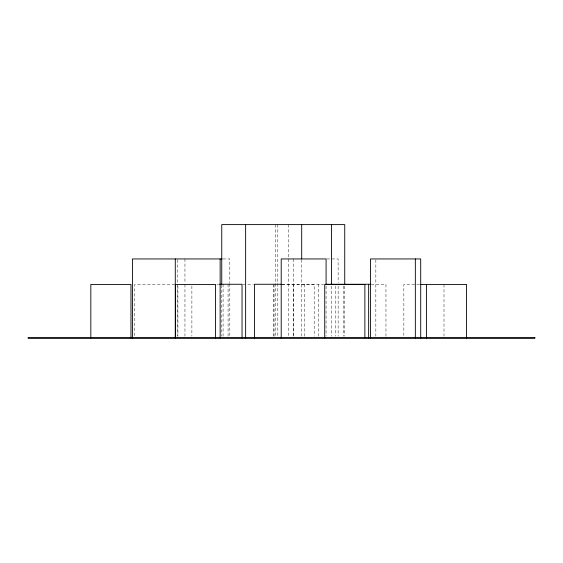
<?xml version="1.0" encoding="UTF-8"?>
<svg xmlns="http://www.w3.org/2000/svg" width="563" height="563" viewBox="0 0 563 563"><rect width="100%" height="100%" fill="white"/><g stroke="black" fill="none" stroke-linecap="round" stroke-linejoin="round"><path stroke-width="0.42" stroke-dasharray="2.81 2.11" d="M222.92 258.945L229.817 258.945L229.817 282.64M326.927 258.945L338.138 258.945L338.138 282.64M216.839 284.259L218.697 284.259M242.963 284.259L253.336 284.259M282.119 284.259L323.683 284.259M371.256 284.259L385.958 284.259L385.958 336.195M174.889 284.428L134.74 284.428L134.74 336.174M281.901 284.428L314.189 284.428L314.189 336.174M419.562 284.428L403.854 284.428L403.854 336.174M443.996 284.428L443.996 336.174M375.838 259.817L375.838 336.174M344.739 286.095L344.739 336.167M343.486 285.99L343.486 336.195M338.138 286.145L338.138 336.174M335.801 285.99L335.801 336.195M331.48 286.095L331.48 336.167M326.083 286.145L326.083 336.174M318.496 284.259L318.496 336.195M304.604 284.259L304.604 336.195M301.698 259.747L301.698 336.167M293.337 284.259L293.337 336.195M293.274 258.945L293.274 336.174M288.678 224.609L288.678 336.167M277.812 224.609L277.812 282.584M277.812 283.463L277.812 336.167M275.42 224.609L275.42 282.584M275.42 283.463L275.42 336.167M274.047 284.428L274.047 336.174M273.224 284.259L273.224 336.195M229.817 283.513L229.817 336.174M228.078 284.259L228.078 336.195M223.075 284.259L223.075 336.195M221.752 285.223L221.752 336.167M191.884 285.99L191.884 336.195M184.953 258.945L184.953 283.513M184.953 284.392L184.953 336.174M177.922 285.99L177.922 336.195M177.31 259.817L177.31 283.513M177.31 284.392L177.31 336.174"/><path stroke-width="0.84" d="M222.054 258.945L132.439 258.945L132.439 337.927M219.429 284.259L242.041 284.259L242.041 337.927M281.254 284.259L254.448 284.259L254.448 337.927M325.414 284.259L370.391 284.259M420.434 284.428L466.551 284.428L466.551 337.927M426.409 284.428L426.409 337.927M420.702 337.927L420.702 258.945L370.468 258.945L370.468 337.927M415.339 258.945L415.339 337.927M368.645 284.259L368.645 337.927M364.873 337.927L364.873 284.428L324.731 284.428L324.731 337.927M344.739 284.343L344.739 224.609L221.752 224.609L221.752 284.343M331.48 224.609L331.48 284.343M326.083 284.392L326.083 258.945L281.211 258.945L281.211 337.927M301.698 224.609L301.698 258.867M245.637 224.609L245.637 337.927M220.147 258.945L220.147 337.927M215.53 337.927L215.53 284.428L175.389 284.428L175.389 337.927M175.283 258.945L175.283 337.927M130.975 337.927L130.975 284.428L90.833 284.428L90.833 337.927M534.85 337.462L28.15 337.462L28.15 338.391L534.85 338.391L534.85 337.462"/></g></svg>
